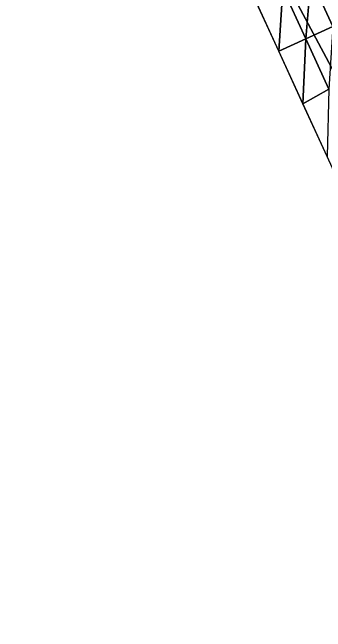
# Model space of a CAD drawing. Header units: metres. Extents: x -32.6 to 43.8, y -33.1 to 27.7.
# Drawn here: x -9.28 to -6.47, y -6.22 to -0.65 of the extents above; entities that cross this region are included whole.
import ezdxf

# ---------------------------------------------------------------- set-up
doc = ezdxf.new("R2010")
doc.units = ezdxf.units.M
for name, color, linetype in [('MANSARDA', 4, 'CONTINUOUS'), ('STRECHA_ZAPAD', 2, 'CONTINUOUS'), ('ZDIVO', 6, 'CONTINUOUS')]:
    doc.layers.add(name, color=color, linetype=linetype)

msp = doc.modelspace()

# ---------------------------------------------------------------- linework, layer by layer
at = {"layer": 'MANSARDA'}
for points in [[(-4.1305, -5.4244, 4.36), (-8.4393, 3.9782, 4.36), (-9.2843, 4.2262, 7.29)], [(-4.1305, -5.4244, 4.36), (-9.2843, 4.2262, 7.29), (-4.4968, -6.2212, 7.29)]]:
    msp.add_3dface(points, dxfattribs=at)
at = {"layer": 'STRECHA_ZAPAD'}
for points in [[(-6.4033, -0.7764, 7.6785), (-6.6011, -0.3447, 7.6785), (-6.3476, -0.2557, 7.8727)], [(-6.6469, -0.887, 7.4842), (-6.8546, -0.4337, 7.4842), (-6.6011, -0.3447, 7.6785)], [(-6.6469, -0.887, 7.4842), (-6.6011, -0.3447, 7.6785), (-6.4033, -0.7764, 7.6785)], [(-6.8905, -0.9975, 7.29), (-7.1082, -0.5226, 7.29), (-6.8546, -0.4337, 7.4842)], [(-6.8905, -0.9975, 7.29), (-6.8546, -0.4337, 7.4842), (-6.6469, -0.887, 7.4842)], [(-6.4392, -1.3402, 7.4842), (-6.6469, -0.887, 7.4842), (-6.4033, -0.7764, 7.6785)], [(-6.6729, -1.4724, 7.29), (-6.8905, -0.9975, 7.29), (-6.6469, -0.887, 7.4842)], [(-6.6729, -1.4724, 7.29), (-6.6469, -0.887, 7.4842), (-6.4392, -1.3402, 7.4842)], [(-6.4553, -1.9473, 7.29), (-6.6729, -1.4724, 7.29), (-6.4392, -1.3402, 7.4842)]]:
    msp.add_3dface(points, dxfattribs=at)
at = {"layer": 'ZDIVO'}
for points in [[(-4.1305, -5.4244), (-8.4393, 3.9782), (-8.4393, 3.9782, 4.36)], [(-4.1305, -5.4244), (-8.4393, 3.9782, 4.36), (-4.1305, -5.4244, 4.36)]]:
    msp.add_3dface(points, dxfattribs=at)

doc.saveas('drawing.dxf')
